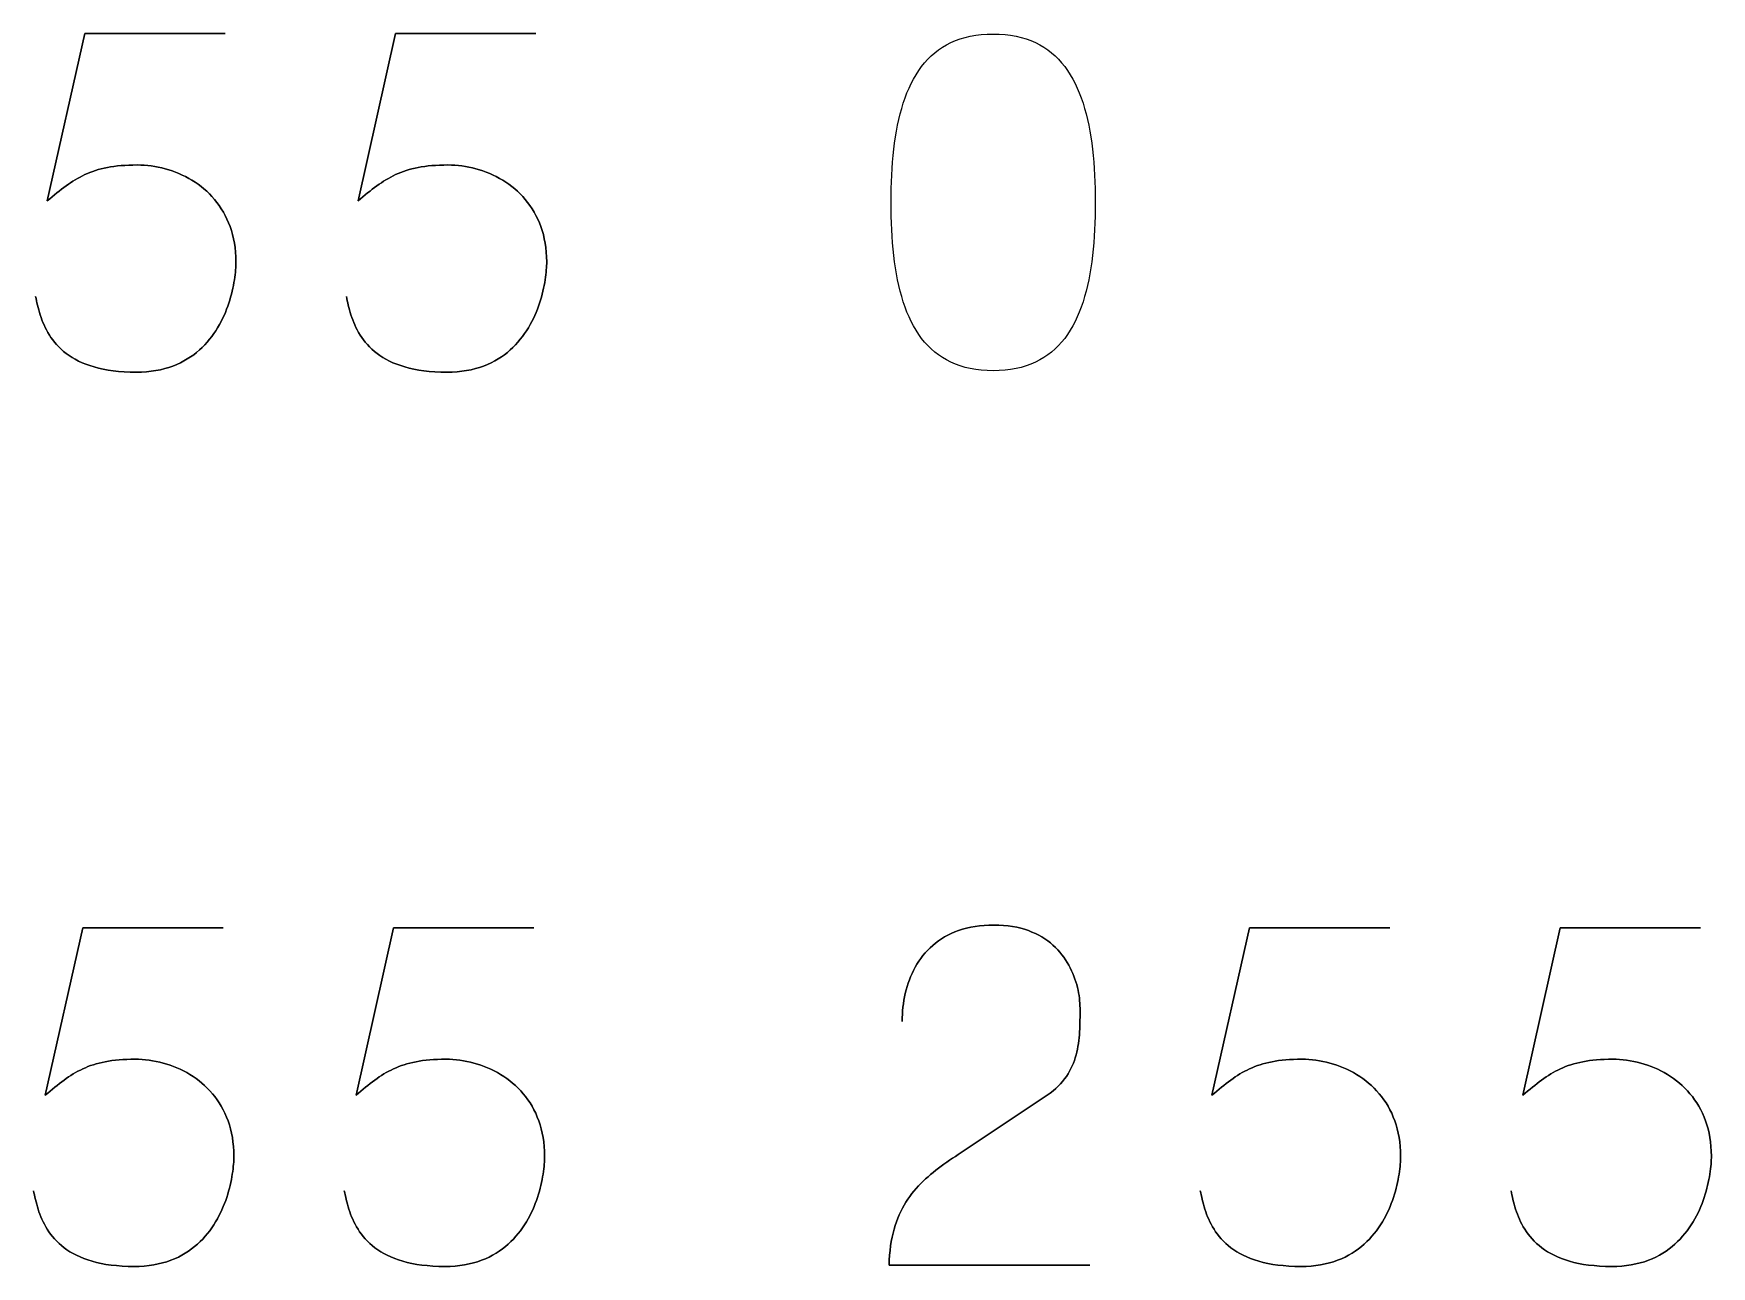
# Model space of a CAD drawing. Header units: millimetres. Extents: x -63 to 11, y -162 to 25.
# Drawn here: x -29.64 to 1.99, y -107.47 to -84.21 of the extents above; entities that cross this region are included whole.
import ezdxf

# ---------------------------------------------------------------- set-up
doc = ezdxf.new("R2010")
doc.units = ezdxf.units.MM
doc.header["$MEASUREMENT"] = 0
doc.layers.add('Layer 1', color=7, linetype='Continuous')

msp = doc.modelspace()

# ---------------------------------------------------------------- linework, layer by layer
at = {"layer": 'Layer 1'}
for points, knots in [([(-26.028, -84.214), (-26.028, -84.214), (-28.6748, -84.214), (-28.6748, -84.214), (-28.6748, -84.214), (-28.6748, -84.214), (-29.3806, -87.3726), (-29.3806, -87.3726), (-29.3806, -87.3726), (-29.2571, -87.2667), (-29.1394, -87.1711), (-29.0262, -87.0873), (-29.0262, -87.0873), (-28.9144, -87.0035), (-28.7968, -86.9329), (-28.6718, -86.8741), (-28.6718, -86.8741), (-28.5483, -86.8153), (-28.4071, -86.7711), (-28.2483, -86.7403), (-28.2483, -86.7403), (-28.091, -86.7094), (-27.9028, -86.6932), (-27.6866, -86.6932), (-27.6866, -86.6932), (-27.5102, -86.6932), (-27.3337, -86.7167), (-27.1573, -86.7653), (-27.1573, -86.7653), (-26.9808, -86.8123), (-26.8132, -86.8844), (-26.6544, -86.9799), (-26.6544, -86.9799), (-26.4941, -87.077), (-26.3529, -87.1976), (-26.2294, -87.3432), (-26.2294, -87.3432), (-26.1044, -87.4887), (-26.0059, -87.6593), (-25.9353, -87.8549), (-25.9353, -87.8549), (-25.8633, -88.0504), (-25.8265, -88.2725), (-25.825, -88.5195), (-25.825, -88.5195), (-25.8236, -88.6107), (-25.8339, -88.7254), (-25.8544, -88.8607), (-25.8544, -88.8607), (-25.8736, -88.9959), (-25.9088, -89.143), (-25.9588, -89.2988), (-25.9588, -89.2988), (-26.0088, -89.4547), (-26.0794, -89.6091), (-26.1691, -89.762), (-26.1691, -89.762), (-26.2588, -89.915), (-26.3735, -90.0547), (-26.5117, -90.1811), (-26.5117, -90.1811), (-26.65, -90.3076), (-26.8176, -90.409), (-27.0132, -90.4855), (-27.0132, -90.4855), (-27.2102, -90.5605), (-27.4411, -90.6002), (-27.7043, -90.6017), (-27.7043, -90.6017), (-28.0189, -90.6002), (-28.2836, -90.5664), (-28.4983, -90.5031), (-28.4983, -90.5031), (-28.713, -90.4384), (-28.888, -90.3546), (-29.0233, -90.2488), (-29.0233, -90.2488), (-29.16, -90.1429), (-29.2659, -90.0267), (-29.3423, -89.9003), (-29.3423, -89.9003), (-29.4188, -89.7738), (-29.4762, -89.6473), (-29.5144, -89.5209), (-29.5144, -89.5209), (-29.5526, -89.3944), (-29.582, -89.2783), (-29.6011, -89.1724), (-29.6011, -89.1724), (-29.582, -89.2783), (-29.5526, -89.3944), (-29.5144, -89.5209), (-29.5144, -89.5209), (-29.4762, -89.6473), (-29.4188, -89.7738), (-29.3423, -89.9003), (-29.3423, -89.9003), (-29.2659, -90.0267), (-29.16, -90.1429), (-29.0233, -90.2488), (-29.0233, -90.2488), (-28.888, -90.3546), (-28.713, -90.4384), (-28.4983, -90.5031), (-28.4983, -90.5031), (-28.2836, -90.5664), (-28.0189, -90.6002), (-27.7043, -90.6017), (-27.7043, -90.6017), (-27.4411, -90.6002), (-27.2102, -90.5605), (-27.0132, -90.4855), (-27.0132, -90.4855), (-26.8176, -90.409), (-26.65, -90.3076), (-26.5117, -90.1811), (-26.5117, -90.1811), (-26.3735, -90.0547), (-26.2588, -89.915), (-26.1691, -89.762), (-26.1691, -89.762), (-26.0794, -89.6091), (-26.0088, -89.4547), (-25.9588, -89.2988), (-25.9588, -89.2988), (-25.9088, -89.143), (-25.8736, -88.9959), (-25.8544, -88.8607), (-25.8544, -88.8607), (-25.8339, -88.7254), (-25.8236, -88.6107), (-25.825, -88.5195), (-25.825, -88.5195), (-25.8265, -88.2725), (-25.8633, -88.0504), (-25.9353, -87.8549), (-25.9353, -87.8549), (-26.0059, -87.6593), (-26.1044, -87.4887), (-26.2294, -87.3432), (-26.2294, -87.3432), (-26.3529, -87.1976), (-26.4941, -87.077), (-26.6544, -86.9799), (-26.6544, -86.9799), (-26.8132, -86.8844), (-26.9808, -86.8123), (-27.1573, -86.7653), (-27.1573, -86.7653), (-27.3337, -86.7167), (-27.5102, -86.6932), (-27.6866, -86.6932), (-27.6866, -86.6932), (-27.9028, -86.6932), (-28.091, -86.7094), (-28.2483, -86.7403), (-28.2483, -86.7403), (-28.4071, -86.7711), (-28.5483, -86.8153), (-28.6718, -86.8741), (-28.6718, -86.8741), (-28.7968, -86.9329), (-28.9144, -87.0035), (-29.0262, -87.0873), (-29.0262, -87.0873), (-29.1394, -87.1711), (-29.2571, -87.2667), (-29.3806, -87.3726), (-29.3806, -87.3726), (-29.3806, -87.3726), (-28.6748, -84.214), (-28.6748, -84.214), (-28.6748, -84.214), (-28.6748, -84.214), (-26.028, -84.214), (-26.028, -84.214)], [0, 0, 0, 0, 0.0222222, 0.0222222, 0.0222222, 0.0222222, 0.0444444, 0.0444444, 0.0444444, 0.0444444, 0.0666667, 0.0666667, 0.0666667, 0.0666667, 0.0888889, 0.0888889, 0.0888889, 0.0888889, 0.1111111, 0.1111111, 0.1111111, 0.1111111, 0.1333333, 0.1333333, 0.1333333, 0.1333333, 0.1555556, 0.1555556, 0.1555556, 0.1555556, 0.1777778, 0.1777778, 0.1777778, 0.1777778, 0.2, 0.2, 0.2, 0.2, 0.2222222, 0.2222222, 0.2222222, 0.2222222, 0.2444444, 0.2444444, 0.2444444, 0.2444444, 0.2666667, 0.2666667, 0.2666667, 0.2666667, 0.2888889, 0.2888889, 0.2888889, 0.2888889, 0.3111111, 0.3111111, 0.3111111, 0.3111111, 0.3333333, 0.3333333, 0.3333333, 0.3333333, 0.3555556, 0.3555556, 0.3555556, 0.3555556, 0.3777778, 0.3777778, 0.3777778, 0.3777778, 0.4, 0.4, 0.4, 0.4, 0.4222222, 0.4222222, 0.4222222, 0.4222222, 0.4444444, 0.4444444, 0.4444444, 0.4444444, 0.4666667, 0.4666667, 0.4666667, 0.4666667, 0.4888889, 0.4888889, 0.4888889, 0.4888889, 0.5111111, 0.5111111, 0.5111111, 0.5111111, 0.5333333, 0.5333333, 0.5333333, 0.5333333, 0.5555556, 0.5555556, 0.5555556, 0.5555556, 0.5777778, 0.5777778, 0.5777778, 0.5777778, 0.6, 0.6, 0.6, 0.6, 0.6222222, 0.6222222, 0.6222222, 0.6222222, 0.6444444, 0.6444444, 0.6444444, 0.6444444, 0.6666667, 0.6666667, 0.6666667, 0.6666667, 0.6888889, 0.6888889, 0.6888889, 0.6888889, 0.7111111, 0.7111111, 0.7111111, 0.7111111, 0.7333333, 0.7333333, 0.7333333, 0.7333333, 0.7555556, 0.7555556, 0.7555556, 0.7555556, 0.7777778, 0.7777778, 0.7777778, 0.7777778, 0.8, 0.8, 0.8, 0.8, 0.8222222, 0.8222222, 0.8222222, 0.8222222, 0.8444444, 0.8444444, 0.8444444, 0.8444444, 0.8666667, 0.8666667, 0.8666667, 0.8666667, 0.8888889, 0.8888889, 0.8888889, 0.8888889, 0.9111111, 0.9111111, 0.9111111, 0.9111111, 0.9333333, 0.9333333, 0.9333333, 0.9333333, 0.9555556, 0.9555556, 0.9555556, 0.9555556, 1, 1, 1, 1]), ([(-20.1697, -84.214), (-20.1697, -84.214), (-22.8165, -84.214), (-22.8165, -84.214), (-22.8165, -84.214), (-22.8165, -84.214), (-23.5223, -87.3726), (-23.5223, -87.3726), (-23.5223, -87.3726), (-23.3988, -87.2667), (-23.2811, -87.1711), (-23.1679, -87.0873), (-23.1679, -87.0873), (-23.0561, -87.0035), (-22.9385, -86.9329), (-22.8135, -86.8741), (-22.8135, -86.8741), (-22.69, -86.8153), (-22.5488, -86.7711), (-22.39, -86.7403), (-22.39, -86.7403), (-22.2327, -86.7094), (-22.0445, -86.6932), (-21.8283, -86.6932), (-21.8283, -86.6932), (-21.6519, -86.6932), (-21.4754, -86.7167), (-21.299, -86.7653), (-21.299, -86.7653), (-21.1225, -86.8123), (-20.9549, -86.8844), (-20.7961, -86.9799), (-20.7961, -86.9799), (-20.6358, -87.077), (-20.4946, -87.1976), (-20.3711, -87.3432), (-20.3711, -87.3432), (-20.2461, -87.4887), (-20.1476, -87.6593), (-20.077, -87.8549), (-20.077, -87.8549), (-20.005, -88.0504), (-19.9682, -88.2725), (-19.9667, -88.5195), (-19.9667, -88.5195), (-19.9653, -88.6107), (-19.9756, -88.7254), (-19.9961, -88.8607), (-19.9961, -88.8607), (-20.0153, -88.9959), (-20.0505, -89.143), (-20.1005, -89.2988), (-20.1005, -89.2988), (-20.1505, -89.4547), (-20.2211, -89.6091), (-20.3108, -89.762), (-20.3108, -89.762), (-20.4005, -89.915), (-20.5152, -90.0547), (-20.6534, -90.1811), (-20.6534, -90.1811), (-20.7917, -90.3076), (-20.9593, -90.409), (-21.1549, -90.4855), (-21.1549, -90.4855), (-21.3519, -90.5605), (-21.5828, -90.6002), (-21.846, -90.6017), (-21.846, -90.6017), (-22.1606, -90.6002), (-22.4253, -90.5664), (-22.64, -90.5031), (-22.64, -90.5031), (-22.8547, -90.4384), (-23.0297, -90.3546), (-23.165, -90.2488), (-23.165, -90.2488), (-23.3017, -90.1429), (-23.4076, -90.0267), (-23.484, -89.9003), (-23.484, -89.9003), (-23.5605, -89.7738), (-23.6179, -89.6473), (-23.6561, -89.5209), (-23.6561, -89.5209), (-23.6943, -89.3944), (-23.7237, -89.2783), (-23.7428, -89.1724), (-23.7428, -89.1724), (-23.7237, -89.2783), (-23.6943, -89.3944), (-23.6561, -89.5209), (-23.6561, -89.5209), (-23.6179, -89.6473), (-23.5605, -89.7738), (-23.484, -89.9003), (-23.484, -89.9003), (-23.4076, -90.0267), (-23.3017, -90.1429), (-23.165, -90.2488), (-23.165, -90.2488), (-23.0297, -90.3546), (-22.8547, -90.4384), (-22.64, -90.5031), (-22.64, -90.5031), (-22.4253, -90.5664), (-22.1606, -90.6002), (-21.846, -90.6017), (-21.846, -90.6017), (-21.5828, -90.6002), (-21.3519, -90.5605), (-21.1549, -90.4855), (-21.1549, -90.4855), (-20.9593, -90.409), (-20.7917, -90.3076), (-20.6534, -90.1811), (-20.6534, -90.1811), (-20.5152, -90.0547), (-20.4005, -89.915), (-20.3108, -89.762), (-20.3108, -89.762), (-20.2211, -89.6091), (-20.1505, -89.4547), (-20.1005, -89.2988), (-20.1005, -89.2988), (-20.0505, -89.143), (-20.0153, -88.9959), (-19.9961, -88.8607), (-19.9961, -88.8607), (-19.9756, -88.7254), (-19.9653, -88.6107), (-19.9667, -88.5195), (-19.9667, -88.5195), (-19.9682, -88.2725), (-20.005, -88.0504), (-20.077, -87.8549), (-20.077, -87.8549), (-20.1476, -87.6593), (-20.2461, -87.4887), (-20.3711, -87.3432), (-20.3711, -87.3432), (-20.4946, -87.1976), (-20.6358, -87.077), (-20.7961, -86.9799), (-20.7961, -86.9799), (-20.9549, -86.8844), (-21.1225, -86.8123), (-21.299, -86.7653), (-21.299, -86.7653), (-21.4754, -86.7167), (-21.6519, -86.6932), (-21.8283, -86.6932), (-21.8283, -86.6932), (-22.0445, -86.6932), (-22.2327, -86.7094), (-22.39, -86.7403), (-22.39, -86.7403), (-22.5488, -86.7711), (-22.69, -86.8153), (-22.8135, -86.8741), (-22.8135, -86.8741), (-22.9385, -86.9329), (-23.0561, -87.0035), (-23.1679, -87.0873), (-23.1679, -87.0873), (-23.2811, -87.1711), (-23.3988, -87.2667), (-23.5223, -87.3726), (-23.5223, -87.3726), (-23.5223, -87.3726), (-22.8165, -84.214), (-22.8165, -84.214), (-22.8165, -84.214), (-22.8165, -84.214), (-20.1697, -84.214), (-20.1697, -84.214)], [0, 0, 0, 0, 0.0222222, 0.0222222, 0.0222222, 0.0222222, 0.0444444, 0.0444444, 0.0444444, 0.0444444, 0.0666667, 0.0666667, 0.0666667, 0.0666667, 0.0888889, 0.0888889, 0.0888889, 0.0888889, 0.1111111, 0.1111111, 0.1111111, 0.1111111, 0.1333333, 0.1333333, 0.1333333, 0.1333333, 0.1555556, 0.1555556, 0.1555556, 0.1555556, 0.1777778, 0.1777778, 0.1777778, 0.1777778, 0.2, 0.2, 0.2, 0.2, 0.2222222, 0.2222222, 0.2222222, 0.2222222, 0.2444444, 0.2444444, 0.2444444, 0.2444444, 0.2666667, 0.2666667, 0.2666667, 0.2666667, 0.2888889, 0.2888889, 0.2888889, 0.2888889, 0.3111111, 0.3111111, 0.3111111, 0.3111111, 0.3333333, 0.3333333, 0.3333333, 0.3333333, 0.3555556, 0.3555556, 0.3555556, 0.3555556, 0.3777778, 0.3777778, 0.3777778, 0.3777778, 0.4, 0.4, 0.4, 0.4, 0.4222222, 0.4222222, 0.4222222, 0.4222222, 0.4444444, 0.4444444, 0.4444444, 0.4444444, 0.4666667, 0.4666667, 0.4666667, 0.4666667, 0.4888889, 0.4888889, 0.4888889, 0.4888889, 0.5111111, 0.5111111, 0.5111111, 0.5111111, 0.5333333, 0.5333333, 0.5333333, 0.5333333, 0.5555556, 0.5555556, 0.5555556, 0.5555556, 0.5777778, 0.5777778, 0.5777778, 0.5777778, 0.6, 0.6, 0.6, 0.6, 0.6222222, 0.6222222, 0.6222222, 0.6222222, 0.6444444, 0.6444444, 0.6444444, 0.6444444, 0.6666667, 0.6666667, 0.6666667, 0.6666667, 0.6888889, 0.6888889, 0.6888889, 0.6888889, 0.7111111, 0.7111111, 0.7111111, 0.7111111, 0.7333333, 0.7333333, 0.7333333, 0.7333333, 0.7555556, 0.7555556, 0.7555556, 0.7555556, 0.7777778, 0.7777778, 0.7777778, 0.7777778, 0.8, 0.8, 0.8, 0.8, 0.8222222, 0.8222222, 0.8222222, 0.8222222, 0.8444444, 0.8444444, 0.8444444, 0.8444444, 0.8666667, 0.8666667, 0.8666667, 0.8666667, 0.8888889, 0.8888889, 0.8888889, 0.8888889, 0.9111111, 0.9111111, 0.9111111, 0.9111111, 0.9333333, 0.9333333, 0.9333333, 0.9333333, 0.9555556, 0.9555556, 0.9555556, 0.9555556, 1, 1, 1, 1]), ([(-11.5499, -90.5752), (-11.2411, -90.5737), (-10.975, -90.5193), (-10.7529, -90.4135), (-10.7529, -90.4135), (-10.5323, -90.3076), (-10.3485, -90.1561), (-10.2015, -89.9635), (-10.2015, -89.9635), (-10.0559, -89.7694), (-9.9412, -89.54), (-9.8559, -89.2753), (-9.8559, -89.2753), (-9.7721, -89.0106), (-9.7118, -88.721), (-9.678, -88.4033), (-9.678, -88.4033), (-9.6427, -88.0857), (-9.6251, -87.7519), (-9.6266, -87.399), (-9.6266, -87.399), (-9.6251, -87.0476), (-9.6427, -86.7138), (-9.678, -86.3977), (-9.678, -86.3977), (-9.7118, -86.0815), (-9.7721, -85.7904), (-9.8559, -85.5257), (-9.8559, -85.5257), (-9.9412, -85.2625), (-10.0559, -85.0331), (-10.2015, -84.8375), (-10.2015, -84.8375), (-10.3485, -84.6434), (-10.5323, -84.4919), (-10.7529, -84.3861), (-10.7529, -84.3861), (-10.975, -84.2787), (-11.2411, -84.2243), (-11.5499, -84.2229), (-11.5499, -84.2229), (-11.8587, -84.2243), (-12.1248, -84.2787), (-12.3469, -84.3861), (-12.3469, -84.3861), (-12.5675, -84.4919), (-12.7513, -84.6434), (-12.8983, -84.8375), (-12.8983, -84.8375), (-13.0439, -85.0331), (-13.1586, -85.2625), (-13.2439, -85.5257), (-13.2439, -85.5257), (-13.3277, -85.7904), (-13.388, -86.0815), (-13.4218, -86.3977), (-13.4218, -86.3977), (-13.4571, -86.7138), (-13.4747, -87.0476), (-13.4732, -87.399), (-13.4732, -87.399), (-13.4747, -87.7519), (-13.4571, -88.0857), (-13.4218, -88.4033), (-13.4218, -88.4033), (-13.388, -88.721), (-13.3277, -89.0106), (-13.2439, -89.2753), (-13.2439, -89.2753), (-13.1586, -89.54), (-13.0439, -89.7694), (-12.8983, -89.9635), (-12.8983, -89.9635), (-12.7513, -90.1561), (-12.5675, -90.3076), (-12.3469, -90.4135), (-12.3469, -90.4135), (-12.1248, -90.5193), (-11.8587, -90.5737), (-11.5499, -90.5752)], [0, 0, 0, 0, 0.047619, 0.047619, 0.047619, 0.047619, 0.0952381, 0.0952381, 0.0952381, 0.0952381, 0.1428571, 0.1428571, 0.1428571, 0.1428571, 0.1904762, 0.1904762, 0.1904762, 0.1904762, 0.2380952, 0.2380952, 0.2380952, 0.2380952, 0.2857143, 0.2857143, 0.2857143, 0.2857143, 0.3333333, 0.3333333, 0.3333333, 0.3333333, 0.3809524, 0.3809524, 0.3809524, 0.3809524, 0.4285714, 0.4285714, 0.4285714, 0.4285714, 0.4761905, 0.4761905, 0.4761905, 0.4761905, 0.5238095, 0.5238095, 0.5238095, 0.5238095, 0.5714286, 0.5714286, 0.5714286, 0.5714286, 0.6190476, 0.6190476, 0.6190476, 0.6190476, 0.6666667, 0.6666667, 0.6666667, 0.6666667, 0.7142857, 0.7142857, 0.7142857, 0.7142857, 0.7619048, 0.7619048, 0.7619048, 0.7619048, 0.8095238, 0.8095238, 0.8095238, 0.8095238, 0.8571429, 0.8571429, 0.8571429, 0.8571429, 0.9047619, 0.9047619, 0.9047619, 0.9047619, 1, 1, 1, 1]), ([(-11.5499, -90.5752), (-11.2411, -90.5737), (-10.975, -90.5193), (-10.7529, -90.4135), (-10.7529, -90.4135), (-10.5323, -90.3076), (-10.3485, -90.1561), (-10.2015, -89.9635), (-10.2015, -89.9635), (-10.0559, -89.7694), (-9.9412, -89.54), (-9.8559, -89.2753), (-9.8559, -89.2753), (-9.7721, -89.0106), (-9.7118, -88.721), (-9.678, -88.4033), (-9.678, -88.4033), (-9.6427, -88.0857), (-9.6251, -87.7519), (-9.6266, -87.399), (-9.6266, -87.399), (-9.6251, -87.0476), (-9.6427, -86.7138), (-9.678, -86.3977), (-9.678, -86.3977), (-9.7118, -86.0815), (-9.7721, -85.7904), (-9.8559, -85.5257), (-9.8559, -85.5257), (-9.9412, -85.2625), (-10.0559, -85.0331), (-10.2015, -84.8375), (-10.2015, -84.8375), (-10.3485, -84.6434), (-10.5323, -84.4919), (-10.7529, -84.3861), (-10.7529, -84.3861), (-10.975, -84.2787), (-11.2411, -84.2243), (-11.5499, -84.2229), (-11.5499, -84.2229), (-11.8587, -84.2243), (-12.1248, -84.2787), (-12.3469, -84.3861), (-12.3469, -84.3861), (-12.5675, -84.4919), (-12.7513, -84.6434), (-12.8983, -84.8375), (-12.8983, -84.8375), (-13.0439, -85.0331), (-13.1586, -85.2625), (-13.2439, -85.5257), (-13.2439, -85.5257), (-13.3277, -85.7904), (-13.388, -86.0815), (-13.4218, -86.3977), (-13.4218, -86.3977), (-13.4571, -86.7138), (-13.4747, -87.0476), (-13.4732, -87.399), (-13.4732, -87.399), (-13.4747, -87.7519), (-13.4571, -88.0857), (-13.4218, -88.4033), (-13.4218, -88.4033), (-13.388, -88.721), (-13.3277, -89.0106), (-13.2439, -89.2753), (-13.2439, -89.2753), (-13.1586, -89.54), (-13.0439, -89.7694), (-12.8983, -89.9635), (-12.8983, -89.9635), (-12.7513, -90.1561), (-12.5675, -90.3076), (-12.3469, -90.4135), (-12.3469, -90.4135), (-12.1248, -90.5193), (-11.8587, -90.5737), (-11.5499, -90.5752)], [0, 0, 0, 0, 0.047619, 0.047619, 0.047619, 0.047619, 0.0952381, 0.0952381, 0.0952381, 0.0952381, 0.1428571, 0.1428571, 0.1428571, 0.1428571, 0.1904762, 0.1904762, 0.1904762, 0.1904762, 0.2380952, 0.2380952, 0.2380952, 0.2380952, 0.2857143, 0.2857143, 0.2857143, 0.2857143, 0.3333333, 0.3333333, 0.3333333, 0.3333333, 0.3809524, 0.3809524, 0.3809524, 0.3809524, 0.4285714, 0.4285714, 0.4285714, 0.4285714, 0.4761905, 0.4761905, 0.4761905, 0.4761905, 0.5238095, 0.5238095, 0.5238095, 0.5238095, 0.5714286, 0.5714286, 0.5714286, 0.5714286, 0.6190476, 0.6190476, 0.6190476, 0.6190476, 0.6666667, 0.6666667, 0.6666667, 0.6666667, 0.7142857, 0.7142857, 0.7142857, 0.7142857, 0.7619048, 0.7619048, 0.7619048, 0.7619048, 0.8095238, 0.8095238, 0.8095238, 0.8095238, 0.8571429, 0.8571429, 0.8571429, 0.8571429, 0.9047619, 0.9047619, 0.9047619, 0.9047619, 1, 1, 1, 1]), ([(-26.0666, -101.0819), (-26.0666, -101.0819), (-28.7134, -101.0819), (-28.7134, -101.0819), (-28.7134, -101.0819), (-28.7134, -101.0819), (-29.4192, -104.2405), (-29.4192, -104.2405), (-29.4192, -104.2405), (-29.2957, -104.1346), (-29.178, -104.039), (-29.0648, -103.9552), (-29.0648, -103.9552), (-28.953, -103.8714), (-28.8354, -103.8008), (-28.7104, -103.742), (-28.7104, -103.742), (-28.5869, -103.6832), (-28.4457, -103.639), (-28.2869, -103.6082), (-28.2869, -103.6082), (-28.1296, -103.5773), (-27.9414, -103.5611), (-27.7252, -103.5611), (-27.7252, -103.5611), (-27.5488, -103.5611), (-27.3723, -103.5846), (-27.1959, -103.6332), (-27.1959, -103.6332), (-27.0194, -103.6802), (-26.8518, -103.7523), (-26.693, -103.8478), (-26.693, -103.8478), (-26.5327, -103.9449), (-26.3915, -104.0655), (-26.268, -104.2111), (-26.268, -104.2111), (-26.143, -104.3566), (-26.0445, -104.5272), (-25.9739, -104.7228), (-25.9739, -104.7228), (-25.9019, -104.9183), (-25.8651, -105.1404), (-25.8636, -105.3874), (-25.8636, -105.3874), (-25.8622, -105.4786), (-25.8725, -105.5933), (-25.893, -105.7286), (-25.893, -105.7286), (-25.9122, -105.8638), (-25.9474, -106.0109), (-25.9974, -106.1667), (-25.9974, -106.1667), (-26.0474, -106.3226), (-26.118, -106.477), (-26.2077, -106.6299), (-26.2077, -106.6299), (-26.2974, -106.7829), (-26.4121, -106.9226), (-26.5503, -107.049), (-26.5503, -107.049), (-26.6886, -107.1755), (-26.8562, -107.2769), (-27.0518, -107.3534), (-27.0518, -107.3534), (-27.2488, -107.4284), (-27.4797, -107.4681), (-27.7429, -107.4696), (-27.7429, -107.4696), (-28.0575, -107.4681), (-28.3222, -107.4343), (-28.5369, -107.371), (-28.5369, -107.371), (-28.7516, -107.3063), (-28.9266, -107.2225), (-29.0619, -107.1167), (-29.0619, -107.1167), (-29.1986, -107.0108), (-29.3045, -106.8946), (-29.3809, -106.7682), (-29.3809, -106.7682), (-29.4574, -106.6417), (-29.5148, -106.5152), (-29.553, -106.3888), (-29.553, -106.3888), (-29.5912, -106.2623), (-29.6206, -106.1462), (-29.6397, -106.0403), (-29.6397, -106.0403), (-29.6206, -106.1462), (-29.5912, -106.2623), (-29.553, -106.3888), (-29.553, -106.3888), (-29.5148, -106.5152), (-29.4574, -106.6417), (-29.3809, -106.7682), (-29.3809, -106.7682), (-29.3045, -106.8946), (-29.1986, -107.0108), (-29.0619, -107.1167), (-29.0619, -107.1167), (-28.9266, -107.2225), (-28.7516, -107.3063), (-28.5369, -107.371), (-28.5369, -107.371), (-28.3222, -107.4343), (-28.0575, -107.4681), (-27.7429, -107.4696), (-27.7429, -107.4696), (-27.4797, -107.4681), (-27.2488, -107.4284), (-27.0518, -107.3534), (-27.0518, -107.3534), (-26.8562, -107.2769), (-26.6886, -107.1755), (-26.5503, -107.049), (-26.5503, -107.049), (-26.4121, -106.9226), (-26.2974, -106.7829), (-26.2077, -106.6299), (-26.2077, -106.6299), (-26.118, -106.477), (-26.0474, -106.3226), (-25.9974, -106.1667), (-25.9974, -106.1667), (-25.9474, -106.0109), (-25.9122, -105.8638), (-25.893, -105.7286), (-25.893, -105.7286), (-25.8725, -105.5933), (-25.8622, -105.4786), (-25.8636, -105.3874), (-25.8636, -105.3874), (-25.8651, -105.1404), (-25.9019, -104.9183), (-25.9739, -104.7228), (-25.9739, -104.7228), (-26.0445, -104.5272), (-26.143, -104.3566), (-26.268, -104.2111), (-26.268, -104.2111), (-26.3915, -104.0655), (-26.5327, -103.9449), (-26.693, -103.8478), (-26.693, -103.8478), (-26.8518, -103.7523), (-27.0194, -103.6802), (-27.1959, -103.6332), (-27.1959, -103.6332), (-27.3723, -103.5846), (-27.5488, -103.5611), (-27.7252, -103.5611), (-27.7252, -103.5611), (-27.9414, -103.5611), (-28.1296, -103.5773), (-28.2869, -103.6082), (-28.2869, -103.6082), (-28.4457, -103.639), (-28.5869, -103.6832), (-28.7104, -103.742), (-28.7104, -103.742), (-28.8354, -103.8008), (-28.953, -103.8714), (-29.0648, -103.9552), (-29.0648, -103.9552), (-29.178, -104.039), (-29.2957, -104.1346), (-29.4192, -104.2405), (-29.4192, -104.2405), (-29.4192, -104.2405), (-28.7134, -101.0819), (-28.7134, -101.0819), (-28.7134, -101.0819), (-28.7134, -101.0819), (-26.0666, -101.0819), (-26.0666, -101.0819)], [0, 0, 0, 0, 0.0222222, 0.0222222, 0.0222222, 0.0222222, 0.0444444, 0.0444444, 0.0444444, 0.0444444, 0.0666667, 0.0666667, 0.0666667, 0.0666667, 0.0888889, 0.0888889, 0.0888889, 0.0888889, 0.1111111, 0.1111111, 0.1111111, 0.1111111, 0.1333333, 0.1333333, 0.1333333, 0.1333333, 0.1555556, 0.1555556, 0.1555556, 0.1555556, 0.1777778, 0.1777778, 0.1777778, 0.1777778, 0.2, 0.2, 0.2, 0.2, 0.2222222, 0.2222222, 0.2222222, 0.2222222, 0.2444444, 0.2444444, 0.2444444, 0.2444444, 0.2666667, 0.2666667, 0.2666667, 0.2666667, 0.2888889, 0.2888889, 0.2888889, 0.2888889, 0.3111111, 0.3111111, 0.3111111, 0.3111111, 0.3333333, 0.3333333, 0.3333333, 0.3333333, 0.3555556, 0.3555556, 0.3555556, 0.3555556, 0.3777778, 0.3777778, 0.3777778, 0.3777778, 0.4, 0.4, 0.4, 0.4, 0.4222222, 0.4222222, 0.4222222, 0.4222222, 0.4444444, 0.4444444, 0.4444444, 0.4444444, 0.4666667, 0.4666667, 0.4666667, 0.4666667, 0.4888889, 0.4888889, 0.4888889, 0.4888889, 0.5111111, 0.5111111, 0.5111111, 0.5111111, 0.5333333, 0.5333333, 0.5333333, 0.5333333, 0.5555556, 0.5555556, 0.5555556, 0.5555556, 0.5777778, 0.5777778, 0.5777778, 0.5777778, 0.6, 0.6, 0.6, 0.6, 0.6222222, 0.6222222, 0.6222222, 0.6222222, 0.6444444, 0.6444444, 0.6444444, 0.6444444, 0.6666667, 0.6666667, 0.6666667, 0.6666667, 0.6888889, 0.6888889, 0.6888889, 0.6888889, 0.7111111, 0.7111111, 0.7111111, 0.7111111, 0.7333333, 0.7333333, 0.7333333, 0.7333333, 0.7555556, 0.7555556, 0.7555556, 0.7555556, 0.7777778, 0.7777778, 0.7777778, 0.7777778, 0.8, 0.8, 0.8, 0.8, 0.8222222, 0.8222222, 0.8222222, 0.8222222, 0.8444444, 0.8444444, 0.8444444, 0.8444444, 0.8666667, 0.8666667, 0.8666667, 0.8666667, 0.8888889, 0.8888889, 0.8888889, 0.8888889, 0.9111111, 0.9111111, 0.9111111, 0.9111111, 0.9333333, 0.9333333, 0.9333333, 0.9333333, 0.9555556, 0.9555556, 0.9555556, 0.9555556, 1, 1, 1, 1]), ([(-20.2083, -101.0819), (-20.2083, -101.0819), (-22.8551, -101.0819), (-22.8551, -101.0819), (-22.8551, -101.0819), (-22.8551, -101.0819), (-23.5609, -104.2405), (-23.5609, -104.2405), (-23.5609, -104.2405), (-23.4374, -104.1346), (-23.3197, -104.039), (-23.2065, -103.9552), (-23.2065, -103.9552), (-23.0947, -103.8714), (-22.9771, -103.8008), (-22.8521, -103.742), (-22.8521, -103.742), (-22.7286, -103.6832), (-22.5874, -103.639), (-22.4286, -103.6082), (-22.4286, -103.6082), (-22.2713, -103.5773), (-22.0831, -103.5611), (-21.8669, -103.5611), (-21.8669, -103.5611), (-21.6905, -103.5611), (-21.514, -103.5846), (-21.3376, -103.6332), (-21.3376, -103.6332), (-21.1611, -103.6802), (-20.9935, -103.7523), (-20.8347, -103.8478), (-20.8347, -103.8478), (-20.6744, -103.9449), (-20.5332, -104.0655), (-20.4097, -104.2111), (-20.4097, -104.2111), (-20.2847, -104.3566), (-20.1862, -104.5272), (-20.1156, -104.7228), (-20.1156, -104.7228), (-20.0436, -104.9183), (-20.0068, -105.1404), (-20.0053, -105.3874), (-20.0053, -105.3874), (-20.0039, -105.4786), (-20.0142, -105.5933), (-20.0347, -105.7286), (-20.0347, -105.7286), (-20.0539, -105.8638), (-20.0891, -106.0109), (-20.1391, -106.1667), (-20.1391, -106.1667), (-20.1891, -106.3226), (-20.2597, -106.477), (-20.3494, -106.6299), (-20.3494, -106.6299), (-20.4391, -106.7829), (-20.5538, -106.9226), (-20.692, -107.049), (-20.692, -107.049), (-20.8303, -107.1755), (-20.9979, -107.2769), (-21.1935, -107.3534), (-21.1935, -107.3534), (-21.3905, -107.4284), (-21.6214, -107.4681), (-21.8846, -107.4696), (-21.8846, -107.4696), (-22.1992, -107.4681), (-22.4639, -107.4343), (-22.6786, -107.371), (-22.6786, -107.371), (-22.8933, -107.3063), (-23.0683, -107.2225), (-23.2036, -107.1167), (-23.2036, -107.1167), (-23.3403, -107.0108), (-23.4462, -106.8946), (-23.5226, -106.7682), (-23.5226, -106.7682), (-23.5991, -106.6417), (-23.6565, -106.5152), (-23.6947, -106.3888), (-23.6947, -106.3888), (-23.7329, -106.2623), (-23.7623, -106.1462), (-23.7814, -106.0403), (-23.7814, -106.0403), (-23.7623, -106.1462), (-23.7329, -106.2623), (-23.6947, -106.3888), (-23.6947, -106.3888), (-23.6565, -106.5152), (-23.5991, -106.6417), (-23.5226, -106.7682), (-23.5226, -106.7682), (-23.4462, -106.8946), (-23.3403, -107.0108), (-23.2036, -107.1167), (-23.2036, -107.1167), (-23.0683, -107.2225), (-22.8933, -107.3063), (-22.6786, -107.371), (-22.6786, -107.371), (-22.4639, -107.4343), (-22.1992, -107.4681), (-21.8846, -107.4696), (-21.8846, -107.4696), (-21.6214, -107.4681), (-21.3905, -107.4284), (-21.1935, -107.3534), (-21.1935, -107.3534), (-20.9979, -107.2769), (-20.8303, -107.1755), (-20.692, -107.049), (-20.692, -107.049), (-20.5538, -106.9226), (-20.4391, -106.7829), (-20.3494, -106.6299), (-20.3494, -106.6299), (-20.2597, -106.477), (-20.1891, -106.3226), (-20.1391, -106.1667), (-20.1391, -106.1667), (-20.0891, -106.0109), (-20.0539, -105.8638), (-20.0347, -105.7286), (-20.0347, -105.7286), (-20.0142, -105.5933), (-20.0039, -105.4786), (-20.0053, -105.3874), (-20.0053, -105.3874), (-20.0068, -105.1404), (-20.0436, -104.9183), (-20.1156, -104.7228), (-20.1156, -104.7228), (-20.1862, -104.5272), (-20.2847, -104.3566), (-20.4097, -104.2111), (-20.4097, -104.2111), (-20.5332, -104.0655), (-20.6744, -103.9449), (-20.8347, -103.8478), (-20.8347, -103.8478), (-20.9935, -103.7523), (-21.1611, -103.6802), (-21.3376, -103.6332), (-21.3376, -103.6332), (-21.514, -103.5846), (-21.6905, -103.5611), (-21.8669, -103.5611), (-21.8669, -103.5611), (-22.0831, -103.5611), (-22.2713, -103.5773), (-22.4286, -103.6082), (-22.4286, -103.6082), (-22.5874, -103.639), (-22.7286, -103.6832), (-22.8521, -103.742), (-22.8521, -103.742), (-22.9771, -103.8008), (-23.0947, -103.8714), (-23.2065, -103.9552), (-23.2065, -103.9552), (-23.3197, -104.039), (-23.4374, -104.1346), (-23.5609, -104.2405), (-23.5609, -104.2405), (-23.5609, -104.2405), (-22.8551, -101.0819), (-22.8551, -101.0819), (-22.8551, -101.0819), (-22.8551, -101.0819), (-20.2083, -101.0819), (-20.2083, -101.0819)], [0, 0, 0, 0, 0.0222222, 0.0222222, 0.0222222, 0.0222222, 0.0444444, 0.0444444, 0.0444444, 0.0444444, 0.0666667, 0.0666667, 0.0666667, 0.0666667, 0.0888889, 0.0888889, 0.0888889, 0.0888889, 0.1111111, 0.1111111, 0.1111111, 0.1111111, 0.1333333, 0.1333333, 0.1333333, 0.1333333, 0.1555556, 0.1555556, 0.1555556, 0.1555556, 0.1777778, 0.1777778, 0.1777778, 0.1777778, 0.2, 0.2, 0.2, 0.2, 0.2222222, 0.2222222, 0.2222222, 0.2222222, 0.2444444, 0.2444444, 0.2444444, 0.2444444, 0.2666667, 0.2666667, 0.2666667, 0.2666667, 0.2888889, 0.2888889, 0.2888889, 0.2888889, 0.3111111, 0.3111111, 0.3111111, 0.3111111, 0.3333333, 0.3333333, 0.3333333, 0.3333333, 0.3555556, 0.3555556, 0.3555556, 0.3555556, 0.3777778, 0.3777778, 0.3777778, 0.3777778, 0.4, 0.4, 0.4, 0.4, 0.4222222, 0.4222222, 0.4222222, 0.4222222, 0.4444444, 0.4444444, 0.4444444, 0.4444444, 0.4666667, 0.4666667, 0.4666667, 0.4666667, 0.4888889, 0.4888889, 0.4888889, 0.4888889, 0.5111111, 0.5111111, 0.5111111, 0.5111111, 0.5333333, 0.5333333, 0.5333333, 0.5333333, 0.5555556, 0.5555556, 0.5555556, 0.5555556, 0.5777778, 0.5777778, 0.5777778, 0.5777778, 0.6, 0.6, 0.6, 0.6, 0.6222222, 0.6222222, 0.6222222, 0.6222222, 0.6444444, 0.6444444, 0.6444444, 0.6444444, 0.6666667, 0.6666667, 0.6666667, 0.6666667, 0.6888889, 0.6888889, 0.6888889, 0.6888889, 0.7111111, 0.7111111, 0.7111111, 0.7111111, 0.7333333, 0.7333333, 0.7333333, 0.7333333, 0.7555556, 0.7555556, 0.7555556, 0.7555556, 0.7777778, 0.7777778, 0.7777778, 0.7777778, 0.8, 0.8, 0.8, 0.8, 0.8222222, 0.8222222, 0.8222222, 0.8222222, 0.8444444, 0.8444444, 0.8444444, 0.8444444, 0.8666667, 0.8666667, 0.8666667, 0.8666667, 0.8888889, 0.8888889, 0.8888889, 0.8888889, 0.9111111, 0.9111111, 0.9111111, 0.9111111, 0.9333333, 0.9333333, 0.9333333, 0.9333333, 0.9555556, 0.9555556, 0.9555556, 0.9555556, 1, 1, 1, 1]), ([(-9.7269, -107.4431), (-9.7269, -107.4431), (-13.5118, -107.4431), (-13.5118, -107.4431), (-13.5118, -107.4431), (-13.5045, -107.1872), (-13.4721, -106.9608), (-13.4177, -106.7667), (-13.4177, -106.7667), (-13.3619, -106.5726), (-13.2869, -106.402), (-13.1942, -106.255), (-13.1942, -106.255), (-13.1001, -106.1079), (-12.9928, -105.9771), (-12.8707, -105.8624), (-12.8707, -105.8624), (-12.7487, -105.7462), (-12.6178, -105.6403), (-12.4767, -105.5403), (-12.4767, -105.5403), (-12.3355, -105.4418), (-12.1899, -105.3433), (-12.0385, -105.2462), (-12.0385, -105.2462), (-12.0385, -105.2462), (-10.5298, -104.2405), (-10.5298, -104.2405), (-10.5298, -104.2405), (-10.3754, -104.1316), (-10.2548, -104.0125), (-10.1695, -103.8846), (-10.1695, -103.8846), (-10.0828, -103.7567), (-10.0225, -103.6214), (-9.9857, -103.4788), (-9.9857, -103.4788), (-9.9504, -103.3376), (-9.9284, -103.192), (-9.921, -103.045), (-9.921, -103.045), (-9.9137, -102.8965), (-9.9107, -102.748), (-9.9122, -102.5994), (-9.9122, -102.5994), (-9.9122, -102.4774), (-9.9284, -102.3465), (-9.9607, -102.2054), (-9.9607, -102.2054), (-9.9945, -102.0657), (-10.0475, -101.926), (-10.1225, -101.7877), (-10.1225, -101.7877), (-10.1975, -101.6495), (-10.2974, -101.5231), (-10.4224, -101.4084), (-10.4224, -101.4084), (-10.5474, -101.2951), (-10.7018, -101.204), (-10.8856, -101.1349), (-10.8856, -101.1349), (-11.0694, -101.0658), (-11.2856, -101.0305), (-11.5356, -101.029), (-11.5356, -101.029), (-11.787, -101.0305), (-12.009, -101.0658), (-12.2002, -101.1334), (-12.2002, -101.1334), (-12.3914, -101.201), (-12.5546, -101.2951), (-12.6899, -101.4143), (-12.6899, -101.4143), (-12.8251, -101.5334), (-12.934, -101.6716), (-13.0192, -101.826), (-13.0192, -101.826), (-13.1045, -101.9804), (-13.1663, -102.1451), (-13.206, -102.3186), (-13.206, -102.3186), (-13.2457, -102.4921), (-13.2648, -102.6685), (-13.2648, -102.8465), (-13.2648, -102.8465), (-13.2648, -102.6685), (-13.2457, -102.4921), (-13.206, -102.3186), (-13.206, -102.3186), (-13.1663, -102.1451), (-13.1045, -101.9804), (-13.0192, -101.826), (-13.0192, -101.826), (-12.934, -101.6716), (-12.8251, -101.5334), (-12.6899, -101.4143), (-12.6899, -101.4143), (-12.5546, -101.2951), (-12.3914, -101.201), (-12.2002, -101.1334), (-12.2002, -101.1334), (-12.009, -101.0658), (-11.787, -101.0305), (-11.5356, -101.029), (-11.5356, -101.029), (-11.2856, -101.0305), (-11.0694, -101.0658), (-10.8856, -101.1349), (-10.8856, -101.1349), (-10.7018, -101.204), (-10.5474, -101.2951), (-10.4224, -101.4084), (-10.4224, -101.4084), (-10.2974, -101.5231), (-10.1975, -101.6495), (-10.1225, -101.7877), (-10.1225, -101.7877), (-10.0475, -101.926), (-9.9945, -102.0657), (-9.9607, -102.2054), (-9.9607, -102.2054), (-9.9284, -102.3465), (-9.9122, -102.4774), (-9.9122, -102.5994), (-9.9122, -102.5994), (-9.9107, -102.748), (-9.9137, -102.8965), (-9.921, -103.045), (-9.921, -103.045), (-9.9284, -103.192), (-9.9504, -103.3376), (-9.9857, -103.4788), (-9.9857, -103.4788), (-10.0225, -103.6214), (-10.0828, -103.7567), (-10.1695, -103.8846), (-10.1695, -103.8846), (-10.2548, -104.0125), (-10.3754, -104.1316), (-10.5298, -104.2405), (-10.5298, -104.2405), (-10.5298, -104.2405), (-12.0385, -105.2462), (-12.0385, -105.2462), (-12.0385, -105.2462), (-12.1899, -105.3433), (-12.3355, -105.4418), (-12.4767, -105.5403), (-12.4767, -105.5403), (-12.6178, -105.6403), (-12.7487, -105.7462), (-12.8707, -105.8624), (-12.8707, -105.8624), (-12.9928, -105.9771), (-13.1001, -106.1079), (-13.1942, -106.255), (-13.1942, -106.255), (-13.2869, -106.402), (-13.3619, -106.5726), (-13.4177, -106.7667), (-13.4177, -106.7667), (-13.4721, -106.9608), (-13.5045, -107.1872), (-13.5118, -107.4431), (-13.5118, -107.4431), (-13.5118, -107.4431), (-9.7269, -107.4431), (-9.7269, -107.4431)], [0, 0, 0, 0, 0.0232558, 0.0232558, 0.0232558, 0.0232558, 0.0465116, 0.0465116, 0.0465116, 0.0465116, 0.0697674, 0.0697674, 0.0697674, 0.0697674, 0.0930233, 0.0930233, 0.0930233, 0.0930233, 0.1162791, 0.1162791, 0.1162791, 0.1162791, 0.1395349, 0.1395349, 0.1395349, 0.1395349, 0.1627907, 0.1627907, 0.1627907, 0.1627907, 0.1860465, 0.1860465, 0.1860465, 0.1860465, 0.2093023, 0.2093023, 0.2093023, 0.2093023, 0.2325581, 0.2325581, 0.2325581, 0.2325581, 0.255814, 0.255814, 0.255814, 0.255814, 0.2790698, 0.2790698, 0.2790698, 0.2790698, 0.3023256, 0.3023256, 0.3023256, 0.3023256, 0.3255814, 0.3255814, 0.3255814, 0.3255814, 0.3488372, 0.3488372, 0.3488372, 0.3488372, 0.372093, 0.372093, 0.372093, 0.372093, 0.3953488, 0.3953488, 0.3953488, 0.3953488, 0.4186047, 0.4186047, 0.4186047, 0.4186047, 0.4418605, 0.4418605, 0.4418605, 0.4418605, 0.4651163, 0.4651163, 0.4651163, 0.4651163, 0.4883721, 0.4883721, 0.4883721, 0.4883721, 0.5116279, 0.5116279, 0.5116279, 0.5116279, 0.5348837, 0.5348837, 0.5348837, 0.5348837, 0.5581395, 0.5581395, 0.5581395, 0.5581395, 0.5813953, 0.5813953, 0.5813953, 0.5813953, 0.6046512, 0.6046512, 0.6046512, 0.6046512, 0.627907, 0.627907, 0.627907, 0.627907, 0.6511628, 0.6511628, 0.6511628, 0.6511628, 0.6744186, 0.6744186, 0.6744186, 0.6744186, 0.6976744, 0.6976744, 0.6976744, 0.6976744, 0.7209302, 0.7209302, 0.7209302, 0.7209302, 0.744186, 0.744186, 0.744186, 0.744186, 0.7674419, 0.7674419, 0.7674419, 0.7674419, 0.7906977, 0.7906977, 0.7906977, 0.7906977, 0.8139535, 0.8139535, 0.8139535, 0.8139535, 0.8372093, 0.8372093, 0.8372093, 0.8372093, 0.8604651, 0.8604651, 0.8604651, 0.8604651, 0.8837209, 0.8837209, 0.8837209, 0.8837209, 0.9069767, 0.9069767, 0.9069767, 0.9069767, 0.9302326, 0.9302326, 0.9302326, 0.9302326, 0.9534884, 0.9534884, 0.9534884, 0.9534884, 1, 1, 1, 1]), ([(-4.0716, -101.0819), (-4.0716, -101.0819), (-6.7184, -101.0819), (-6.7184, -101.0819), (-6.7184, -101.0819), (-6.7184, -101.0819), (-7.4242, -104.2405), (-7.4242, -104.2405), (-7.4242, -104.2405), (-7.3007, -104.1346), (-7.183, -104.039), (-7.0698, -103.9552), (-7.0698, -103.9552), (-6.958, -103.8714), (-6.8404, -103.8008), (-6.7154, -103.742), (-6.7154, -103.742), (-6.5919, -103.6832), (-6.4507, -103.639), (-6.2919, -103.6082), (-6.2919, -103.6082), (-6.1346, -103.5773), (-5.9464, -103.5611), (-5.7302, -103.5611), (-5.7302, -103.5611), (-5.5538, -103.5611), (-5.3773, -103.5846), (-5.2009, -103.6332), (-5.2009, -103.6332), (-5.0244, -103.6802), (-4.8568, -103.7523), (-4.698, -103.8478), (-4.698, -103.8478), (-4.5377, -103.9449), (-4.3965, -104.0655), (-4.273, -104.2111), (-4.273, -104.2111), (-4.148, -104.3566), (-4.0495, -104.5272), (-3.9789, -104.7228), (-3.9789, -104.7228), (-3.9069, -104.9183), (-3.8701, -105.1404), (-3.8686, -105.3874), (-3.8686, -105.3874), (-3.8672, -105.4786), (-3.8775, -105.5933), (-3.898, -105.7286), (-3.898, -105.7286), (-3.9172, -105.8638), (-3.9524, -106.0109), (-4.0024, -106.1667), (-4.0024, -106.1667), (-4.0524, -106.3226), (-4.123, -106.477), (-4.2127, -106.6299), (-4.2127, -106.6299), (-4.3024, -106.7829), (-4.4171, -106.9226), (-4.5553, -107.049), (-4.5553, -107.049), (-4.6936, -107.1755), (-4.8612, -107.2769), (-5.0568, -107.3534), (-5.0568, -107.3534), (-5.2538, -107.4284), (-5.4847, -107.4681), (-5.7479, -107.4696), (-5.7479, -107.4696), (-6.0625, -107.4681), (-6.3272, -107.4343), (-6.5419, -107.371), (-6.5419, -107.371), (-6.7566, -107.3063), (-6.9316, -107.2225), (-7.0669, -107.1167), (-7.0669, -107.1167), (-7.2036, -107.0108), (-7.3095, -106.8946), (-7.3859, -106.7682), (-7.3859, -106.7682), (-7.4624, -106.6417), (-7.5198, -106.5152), (-7.558, -106.3888), (-7.558, -106.3888), (-7.5962, -106.2623), (-7.6256, -106.1462), (-7.6447, -106.0403), (-7.6447, -106.0403), (-7.6256, -106.1462), (-7.5962, -106.2623), (-7.558, -106.3888), (-7.558, -106.3888), (-7.5198, -106.5152), (-7.4624, -106.6417), (-7.3859, -106.7682), (-7.3859, -106.7682), (-7.3095, -106.8946), (-7.2036, -107.0108), (-7.0669, -107.1167), (-7.0669, -107.1167), (-6.9316, -107.2225), (-6.7566, -107.3063), (-6.5419, -107.371), (-6.5419, -107.371), (-6.3272, -107.4343), (-6.0625, -107.4681), (-5.7479, -107.4696), (-5.7479, -107.4696), (-5.4847, -107.4681), (-5.2538, -107.4284), (-5.0568, -107.3534), (-5.0568, -107.3534), (-4.8612, -107.2769), (-4.6936, -107.1755), (-4.5553, -107.049), (-4.5553, -107.049), (-4.4171, -106.9226), (-4.3024, -106.7829), (-4.2127, -106.6299), (-4.2127, -106.6299), (-4.123, -106.477), (-4.0524, -106.3226), (-4.0024, -106.1667), (-4.0024, -106.1667), (-3.9524, -106.0109), (-3.9172, -105.8638), (-3.898, -105.7286), (-3.898, -105.7286), (-3.8775, -105.5933), (-3.8672, -105.4786), (-3.8686, -105.3874), (-3.8686, -105.3874), (-3.8701, -105.1404), (-3.9069, -104.9183), (-3.9789, -104.7228), (-3.9789, -104.7228), (-4.0495, -104.5272), (-4.148, -104.3566), (-4.273, -104.2111), (-4.273, -104.2111), (-4.3965, -104.0655), (-4.5377, -103.9449), (-4.698, -103.8478), (-4.698, -103.8478), (-4.8568, -103.7523), (-5.0244, -103.6802), (-5.2009, -103.6332), (-5.2009, -103.6332), (-5.3773, -103.5846), (-5.5538, -103.5611), (-5.7302, -103.5611), (-5.7302, -103.5611), (-5.9464, -103.5611), (-6.1346, -103.5773), (-6.2919, -103.6082), (-6.2919, -103.6082), (-6.4507, -103.639), (-6.5919, -103.6832), (-6.7154, -103.742), (-6.7154, -103.742), (-6.8404, -103.8008), (-6.958, -103.8714), (-7.0698, -103.9552), (-7.0698, -103.9552), (-7.183, -104.039), (-7.3007, -104.1346), (-7.4242, -104.2405), (-7.4242, -104.2405), (-7.4242, -104.2405), (-6.7184, -101.0819), (-6.7184, -101.0819), (-6.7184, -101.0819), (-6.7184, -101.0819), (-4.0716, -101.0819), (-4.0716, -101.0819)], [0, 0, 0, 0, 0.0222222, 0.0222222, 0.0222222, 0.0222222, 0.0444444, 0.0444444, 0.0444444, 0.0444444, 0.0666667, 0.0666667, 0.0666667, 0.0666667, 0.0888889, 0.0888889, 0.0888889, 0.0888889, 0.1111111, 0.1111111, 0.1111111, 0.1111111, 0.1333333, 0.1333333, 0.1333333, 0.1333333, 0.1555556, 0.1555556, 0.1555556, 0.1555556, 0.1777778, 0.1777778, 0.1777778, 0.1777778, 0.2, 0.2, 0.2, 0.2, 0.2222222, 0.2222222, 0.2222222, 0.2222222, 0.2444444, 0.2444444, 0.2444444, 0.2444444, 0.2666667, 0.2666667, 0.2666667, 0.2666667, 0.2888889, 0.2888889, 0.2888889, 0.2888889, 0.3111111, 0.3111111, 0.3111111, 0.3111111, 0.3333333, 0.3333333, 0.3333333, 0.3333333, 0.3555556, 0.3555556, 0.3555556, 0.3555556, 0.3777778, 0.3777778, 0.3777778, 0.3777778, 0.4, 0.4, 0.4, 0.4, 0.4222222, 0.4222222, 0.4222222, 0.4222222, 0.4444444, 0.4444444, 0.4444444, 0.4444444, 0.4666667, 0.4666667, 0.4666667, 0.4666667, 0.4888889, 0.4888889, 0.4888889, 0.4888889, 0.5111111, 0.5111111, 0.5111111, 0.5111111, 0.5333333, 0.5333333, 0.5333333, 0.5333333, 0.5555556, 0.5555556, 0.5555556, 0.5555556, 0.5777778, 0.5777778, 0.5777778, 0.5777778, 0.6, 0.6, 0.6, 0.6, 0.6222222, 0.6222222, 0.6222222, 0.6222222, 0.6444444, 0.6444444, 0.6444444, 0.6444444, 0.6666667, 0.6666667, 0.6666667, 0.6666667, 0.6888889, 0.6888889, 0.6888889, 0.6888889, 0.7111111, 0.7111111, 0.7111111, 0.7111111, 0.7333333, 0.7333333, 0.7333333, 0.7333333, 0.7555556, 0.7555556, 0.7555556, 0.7555556, 0.7777778, 0.7777778, 0.7777778, 0.7777778, 0.8, 0.8, 0.8, 0.8, 0.8222222, 0.8222222, 0.8222222, 0.8222222, 0.8444444, 0.8444444, 0.8444444, 0.8444444, 0.8666667, 0.8666667, 0.8666667, 0.8666667, 0.8888889, 0.8888889, 0.8888889, 0.8888889, 0.9111111, 0.9111111, 0.9111111, 0.9111111, 0.9333333, 0.9333333, 0.9333333, 0.9333333, 0.9555556, 0.9555556, 0.9555556, 0.9555556, 1, 1, 1, 1]), ([(1.7867, -101.0819), (1.7867, -101.0819), (-0.8601, -101.0819), (-0.8601, -101.0819), (-0.8601, -101.0819), (-0.8601, -101.0819), (-1.5659, -104.2405), (-1.5659, -104.2405), (-1.5659, -104.2405), (-1.4424, -104.1346), (-1.3247, -104.039), (-1.2115, -103.9552), (-1.2115, -103.9552), (-1.0997, -103.8714), (-0.9821, -103.8008), (-0.8571, -103.742), (-0.8571, -103.742), (-0.7336, -103.6832), (-0.5924, -103.639), (-0.4336, -103.6082), (-0.4336, -103.6082), (-0.2763, -103.5773), (-0.0881, -103.5611), (0.1281, -103.5611), (0.1281, -103.5611), (0.3045, -103.5611), (0.481, -103.5846), (0.6574, -103.6332), (0.6574, -103.6332), (0.8339, -103.6802), (1.0015, -103.7523), (1.1603, -103.8478), (1.1603, -103.8478), (1.3206, -103.9449), (1.4618, -104.0655), (1.5853, -104.2111), (1.5853, -104.2111), (1.7103, -104.3566), (1.8088, -104.5272), (1.8794, -104.7228), (1.8794, -104.7228), (1.9514, -104.9183), (1.9882, -105.1404), (1.9897, -105.3874), (1.9897, -105.3874), (1.9911, -105.4786), (1.9808, -105.5933), (1.9603, -105.7286), (1.9603, -105.7286), (1.9411, -105.8638), (1.9059, -106.0109), (1.8559, -106.1667), (1.8559, -106.1667), (1.8059, -106.3226), (1.7353, -106.477), (1.6456, -106.6299), (1.6456, -106.6299), (1.5559, -106.7829), (1.4412, -106.9226), (1.303, -107.049), (1.303, -107.049), (1.1647, -107.1755), (0.9971, -107.2769), (0.8015, -107.3534), (0.8015, -107.3534), (0.6045, -107.4284), (0.3736, -107.4681), (0.1104, -107.4696), (0.1104, -107.4696), (-0.2042, -107.4681), (-0.4689, -107.4343), (-0.6836, -107.371), (-0.6836, -107.371), (-0.8983, -107.3063), (-1.0733, -107.2225), (-1.2086, -107.1167), (-1.2086, -107.1167), (-1.3453, -107.0108), (-1.4512, -106.8946), (-1.5276, -106.7682), (-1.5276, -106.7682), (-1.6041, -106.6417), (-1.6615, -106.5152), (-1.6997, -106.3888), (-1.6997, -106.3888), (-1.7379, -106.2623), (-1.7673, -106.1462), (-1.7864, -106.0403), (-1.7864, -106.0403), (-1.7673, -106.1462), (-1.7379, -106.2623), (-1.6997, -106.3888), (-1.6997, -106.3888), (-1.6615, -106.5152), (-1.6041, -106.6417), (-1.5276, -106.7682), (-1.5276, -106.7682), (-1.4512, -106.8946), (-1.3453, -107.0108), (-1.2086, -107.1167), (-1.2086, -107.1167), (-1.0733, -107.2225), (-0.8983, -107.3063), (-0.6836, -107.371), (-0.6836, -107.371), (-0.4689, -107.4343), (-0.2042, -107.4681), (0.1104, -107.4696), (0.1104, -107.4696), (0.3736, -107.4681), (0.6045, -107.4284), (0.8015, -107.3534), (0.8015, -107.3534), (0.9971, -107.2769), (1.1647, -107.1755), (1.303, -107.049), (1.303, -107.049), (1.4412, -106.9226), (1.5559, -106.7829), (1.6456, -106.6299), (1.6456, -106.6299), (1.7353, -106.477), (1.8059, -106.3226), (1.8559, -106.1667), (1.8559, -106.1667), (1.9059, -106.0109), (1.9411, -105.8638), (1.9603, -105.7286), (1.9603, -105.7286), (1.9808, -105.5933), (1.9911, -105.4786), (1.9897, -105.3874), (1.9897, -105.3874), (1.9882, -105.1404), (1.9514, -104.9183), (1.8794, -104.7228), (1.8794, -104.7228), (1.8088, -104.5272), (1.7103, -104.3566), (1.5853, -104.2111), (1.5853, -104.2111), (1.4618, -104.0655), (1.3206, -103.9449), (1.1603, -103.8478), (1.1603, -103.8478), (1.0015, -103.7523), (0.8339, -103.6802), (0.6574, -103.6332), (0.6574, -103.6332), (0.481, -103.5846), (0.3045, -103.5611), (0.1281, -103.5611), (0.1281, -103.5611), (-0.0881, -103.5611), (-0.2763, -103.5773), (-0.4336, -103.6082), (-0.4336, -103.6082), (-0.5924, -103.639), (-0.7336, -103.6832), (-0.8571, -103.742), (-0.8571, -103.742), (-0.9821, -103.8008), (-1.0997, -103.8714), (-1.2115, -103.9552), (-1.2115, -103.9552), (-1.3247, -104.039), (-1.4424, -104.1346), (-1.5659, -104.2405), (-1.5659, -104.2405), (-1.5659, -104.2405), (-0.8601, -101.0819), (-0.8601, -101.0819), (-0.8601, -101.0819), (-0.8601, -101.0819), (1.7867, -101.0819), (1.7867, -101.0819)], [0, 0, 0, 0, 0.0222222, 0.0222222, 0.0222222, 0.0222222, 0.0444444, 0.0444444, 0.0444444, 0.0444444, 0.0666667, 0.0666667, 0.0666667, 0.0666667, 0.0888889, 0.0888889, 0.0888889, 0.0888889, 0.1111111, 0.1111111, 0.1111111, 0.1111111, 0.1333333, 0.1333333, 0.1333333, 0.1333333, 0.1555556, 0.1555556, 0.1555556, 0.1555556, 0.1777778, 0.1777778, 0.1777778, 0.1777778, 0.2, 0.2, 0.2, 0.2, 0.2222222, 0.2222222, 0.2222222, 0.2222222, 0.2444444, 0.2444444, 0.2444444, 0.2444444, 0.2666667, 0.2666667, 0.2666667, 0.2666667, 0.2888889, 0.2888889, 0.2888889, 0.2888889, 0.3111111, 0.3111111, 0.3111111, 0.3111111, 0.3333333, 0.3333333, 0.3333333, 0.3333333, 0.3555556, 0.3555556, 0.3555556, 0.3555556, 0.3777778, 0.3777778, 0.3777778, 0.3777778, 0.4, 0.4, 0.4, 0.4, 0.4222222, 0.4222222, 0.4222222, 0.4222222, 0.4444444, 0.4444444, 0.4444444, 0.4444444, 0.4666667, 0.4666667, 0.4666667, 0.4666667, 0.4888889, 0.4888889, 0.4888889, 0.4888889, 0.5111111, 0.5111111, 0.5111111, 0.5111111, 0.5333333, 0.5333333, 0.5333333, 0.5333333, 0.5555556, 0.5555556, 0.5555556, 0.5555556, 0.5777778, 0.5777778, 0.5777778, 0.5777778, 0.6, 0.6, 0.6, 0.6, 0.6222222, 0.6222222, 0.6222222, 0.6222222, 0.6444444, 0.6444444, 0.6444444, 0.6444444, 0.6666667, 0.6666667, 0.6666667, 0.6666667, 0.6888889, 0.6888889, 0.6888889, 0.6888889, 0.7111111, 0.7111111, 0.7111111, 0.7111111, 0.7333333, 0.7333333, 0.7333333, 0.7333333, 0.7555556, 0.7555556, 0.7555556, 0.7555556, 0.7777778, 0.7777778, 0.7777778, 0.7777778, 0.8, 0.8, 0.8, 0.8, 0.8222222, 0.8222222, 0.8222222, 0.8222222, 0.8444444, 0.8444444, 0.8444444, 0.8444444, 0.8666667, 0.8666667, 0.8666667, 0.8666667, 0.8888889, 0.8888889, 0.8888889, 0.8888889, 0.9111111, 0.9111111, 0.9111111, 0.9111111, 0.9333333, 0.9333333, 0.9333333, 0.9333333, 0.9555556, 0.9555556, 0.9555556, 0.9555556, 1, 1, 1, 1])]:
    msp.add_open_spline(points, degree=3, knots=knots, dxfattribs=at)

doc.saveas('drawing.dxf')
